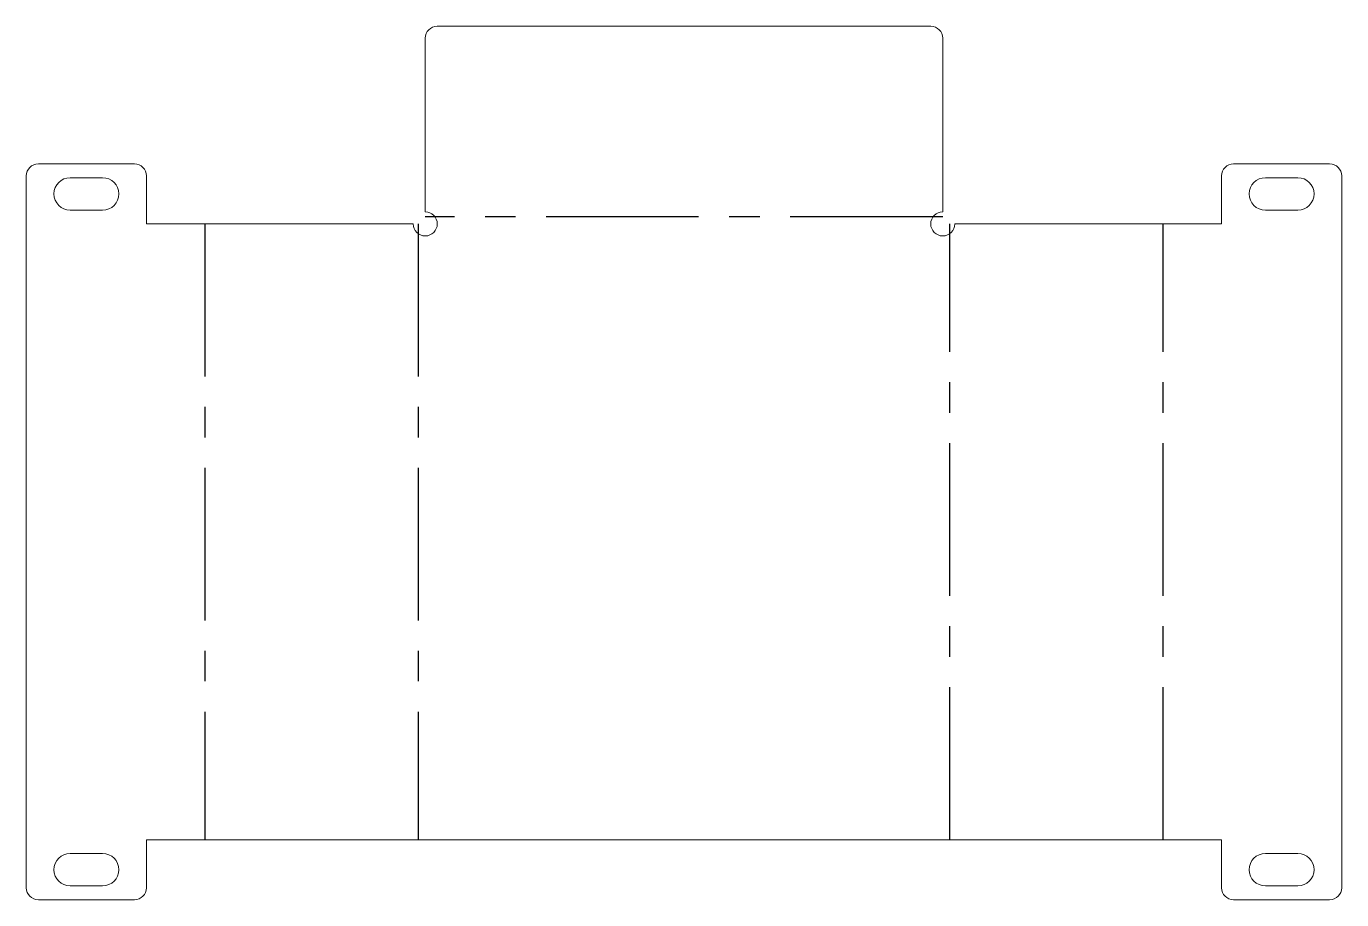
# Model space of a CAD drawing. Header units: millimetres. Extents: x -54 to 55, y -5 to 68.
import ezdxf

# ---------------------------------------------------------------- set-up
doc = ezdxf.new("R2010")
doc.units = ezdxf.units.MM
doc.linetypes.add('CENTERX2', pattern=[20.32, 12.7, -2.54, 2.54, -2.54])

msp = doc.modelspace()

# ---------------------------------------------------------------- linework, layer by layer
at = {"color": 7, "linetype": 'Continuous', "lineweight": 15}
for p, q in [((21.04, 67.75), (-20.04, 67.75)), ((-21.04, 52.29), (-21.04, 66.75)), ((22.04, 52.29), (22.04, 66.75)), ((-53.25, 56.29), (-45.25, 56.29)), ((46.25, 56.29), (54.25, 56.29)), ((-54.25, -4), (-54.25, 55.29)), ((-50.6, 55.14), (-47.9, 55.14)), ((-44.25, 55.29), (-44.25, 51.29)), ((45.25, 51.29), (45.25, 55.29)), ((48.9, 55.14), (51.6, 55.14)), ((55.25, 55.29), (55.25, -4)), ((-47.9, 52.44), (-50.6, 52.44)), ((51.6, 52.44), (48.9, 52.44)), ((-44.25, 51.29), (-22.04, 51.29)), ((23.04, 51.29), (45.25, 51.29)), ((45.25, 0), (-44.25, 0)), ((-44.25, 0), (-44.25, -4)), ((45.25, -4), (45.25, 0)), ((-50.6, -1.15), (-47.9, -1.15)), ((48.9, -1.15), (51.6, -1.15)), ((-47.9, -3.85), (-50.6, -3.85)), ((51.6, -3.85), (48.9, -3.85)), ((-45.25, -5), (-53.25, -5)), ((54.25, -5), (46.25, -5))]:
    msp.add_line(p, q, dxfattribs=at)
at = {"color": 7, "linetype": 'CENTERX2'}
for p, q in [((22.04, 51.88), (-21.04, 51.88)), ((-39.38, 51.29), (-39.38, 0)), ((-21.63, 51.29), (-21.63, 0)), ((22.63, 0), (22.63, 51.29)), ((40.38, 0), (40.38, 51.29))]:
    msp.add_line(p, q, dxfattribs=at)
at = {"color": 7, "linetype": 'Continuous', "lineweight": 15}
for centre, radius, start, end in [((-20.04, 66.75), 1, 90, 180), ((21.04, 66.75), 1, 0, 90), ((-53.25, 55.29), 1, 90, 180), ((-45.25, 55.29), 1, 0, 90), ((46.25, 55.29), 1, 90, 180), ((54.25, 55.29), 1, 0, 90), ((-50.6, 53.79), 1.35, 90, 270), ((-47.9, 53.79), 1.35, 270, 90), ((48.9, 53.79), 1.35, 90, 270), ((51.6, 53.79), 1.35, 270, 90), ((-21.04, 51.29), 1, 180, 90), ((22.04, 51.29), 1, 90, 0), ((-50.6, -2.5), 1.35, 90, 270), ((-47.9, -2.5), 1.35, 270, 90), ((48.9, -2.5), 1.35, 90, 270), ((51.6, -2.5), 1.35, 270, 90), ((-53.25, -4), 1, 180, 270), ((-45.25, -4), 1, 270, 0), ((46.25, -4), 1, 180, 270), ((54.25, -4), 1, 270, 0)]:
    msp.add_arc(centre, radius, start, end, dxfattribs=at)

doc.saveas('drawing.dxf')
